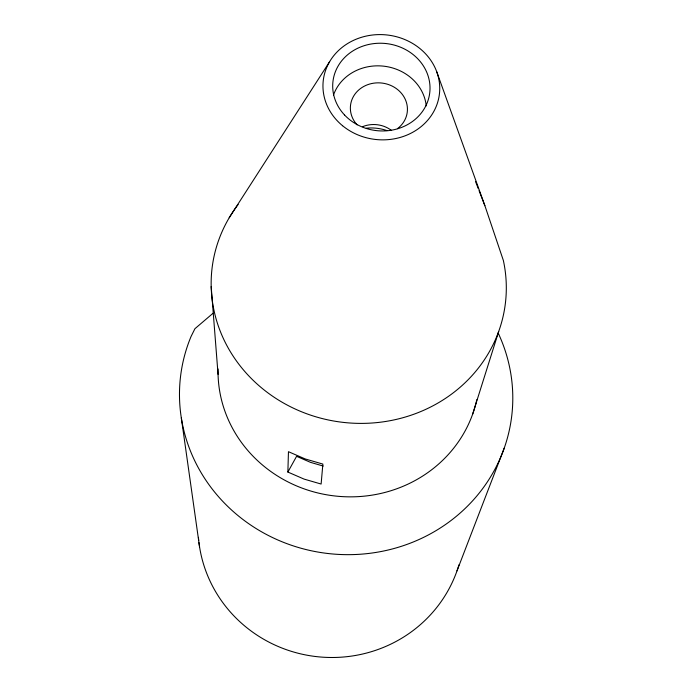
<?xml version="1.0" encoding="UTF-8"?>
<svg xmlns="http://www.w3.org/2000/svg" width="692" height="692" viewBox="0 0 692 692"><rect width="100%" height="100%" fill="white"/><g stroke="black" fill="none" stroke-linecap="round" stroke-linejoin="round"><path stroke-width="1.04" d="M287.872 472.056L288.46 451.694L305.233 458.96L322.87 464.081L321.123 484.045L304.082 479.098L287.872 472.056L296.583 456.322L310.535 462.368L323.242 466.053M472.593 414.309L498.681 331.503M456.997 570.865L504.217 448.148M229.199 217.764L329.626 61.683M213.101 313.208L194.936 328.7L191.053 336.494A166.763 158.321 6.5 0 0 349.988 554.655A166.763 158.321 6.5 0 0 498.231 333.155M475.577 181.659L478.293 188.665M479.063 190.663L484.876 205.671L503.369 260.486A147.707 137.57 6.5 0 1 328.389 419.983A147.707 137.57 6.5 0 1 238.117 204.547M436.764 71.856L484.876 205.671M181.321 417.89L199.555 546.853M211.181 286.557L218.058 374.355M366.276 128.184A44.608 40.698 6.5 0 1 387.036 130.606M333.492 95.064A47.618 42.982 6.5 0 1 383.878 66.19A47.618 42.982 6.5 0 1 426.237 105.876M362.651 126.662A27.343 24.86 6.5 0 1 391.387 130.364M357.089 124.854A28.571 25.786 6.5 0 1 360.454 88.576A28.571 25.786 6.5 0 1 400.633 92.391A28.571 25.786 6.5 0 1 397.442 128.677M476.823 399.656A130.849 123.747 6.5 0 1 334.132 495.887A130.849 123.747 6.5 0 1 218.049 368.94M458.969 564.802A133.124 129.283 6.5 0 1 320.344 657.002A133.124 129.283 6.5 0 1 198.967 542.64M198.725 540.521A133.124 129.283 6.5 0 1 198.431 537.338M342.575 125.736A58.465 52.557 6.5 0 0 438.546 99.051A58.465 52.557 6.5 0 0 362.919 36.892A58.465 52.557 6.5 0 0 342.575 125.736M344.521 114.95A48.717 43.795 6.5 0 0 427.31 102.511A48.717 43.795 6.5 0 0 372.244 43.821A48.717 43.795 6.5 0 0 344.521 114.95"/></g></svg>
